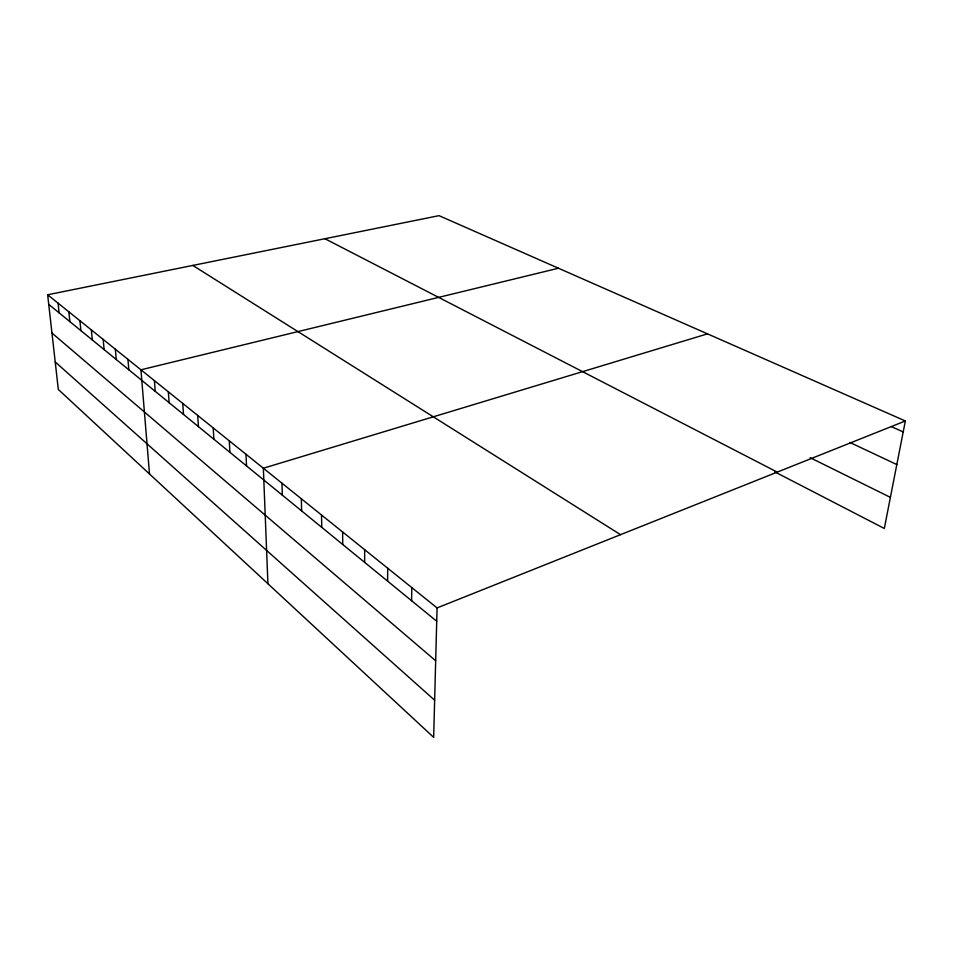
<?xml version="1.0" encoding="UTF-8"?>
<svg xmlns="http://www.w3.org/2000/svg" width="953" height="953" viewBox="0 0 953 953"><rect width="100%" height="100%" fill="white"/><g stroke="black" fill="none" stroke-linecap="round" stroke-linejoin="round"><path stroke-width="1.43" d="M387.597 581.127L387.692 568.214M411.589 600.724L411.803 587.608M47.65 294.775L437.07 607.919L433.663 737.348L58.312 389.455L47.65 294.775L439.035 215.652L905.35 420.976L884.313 528.462L774.92 471.938M437.07 607.919L905.35 420.976M707.483 333.86L263.35 468.233L267.924 583.736M558.446 268.234L140.937 369.8L149.502 473.975M891.341 426.61L903.206 431.923M849.826 442.418L896.821 464.564M810.11 457.678L890.4 497.371M324.937 238.715L777.255 472.116M192.816 265.434L620.558 534.681M48.734 304.364L436.724 621.249M51.95 333.014L435.676 660.774M55.214 361.949L434.639 700.229M58.085 303.161L59.134 312.87M68.83 311.81L69.867 321.626M79.909 320.72L80.934 330.667M91.345 329.917L92.334 339.983M103.15 339.411L104.115 349.596M115.337 349.203L116.266 359.531M127.928 359.329L128.834 369.788M154.41 380.616L155.232 391.349M168.336 391.826L169.134 402.702M182.762 403.429L183.512 414.448M197.712 415.448L198.415 426.622M213.222 427.909L213.865 439.238M229.304 440.846L229.899 452.33M245.993 454.271L246.529 465.91M281.945 483.183L282.338 495.167M301.327 498.764L301.636 510.927M321.53 515.013L321.757 527.354M342.615 531.965L342.746 544.497M364.654 549.69L364.677 562.401"/></g></svg>
